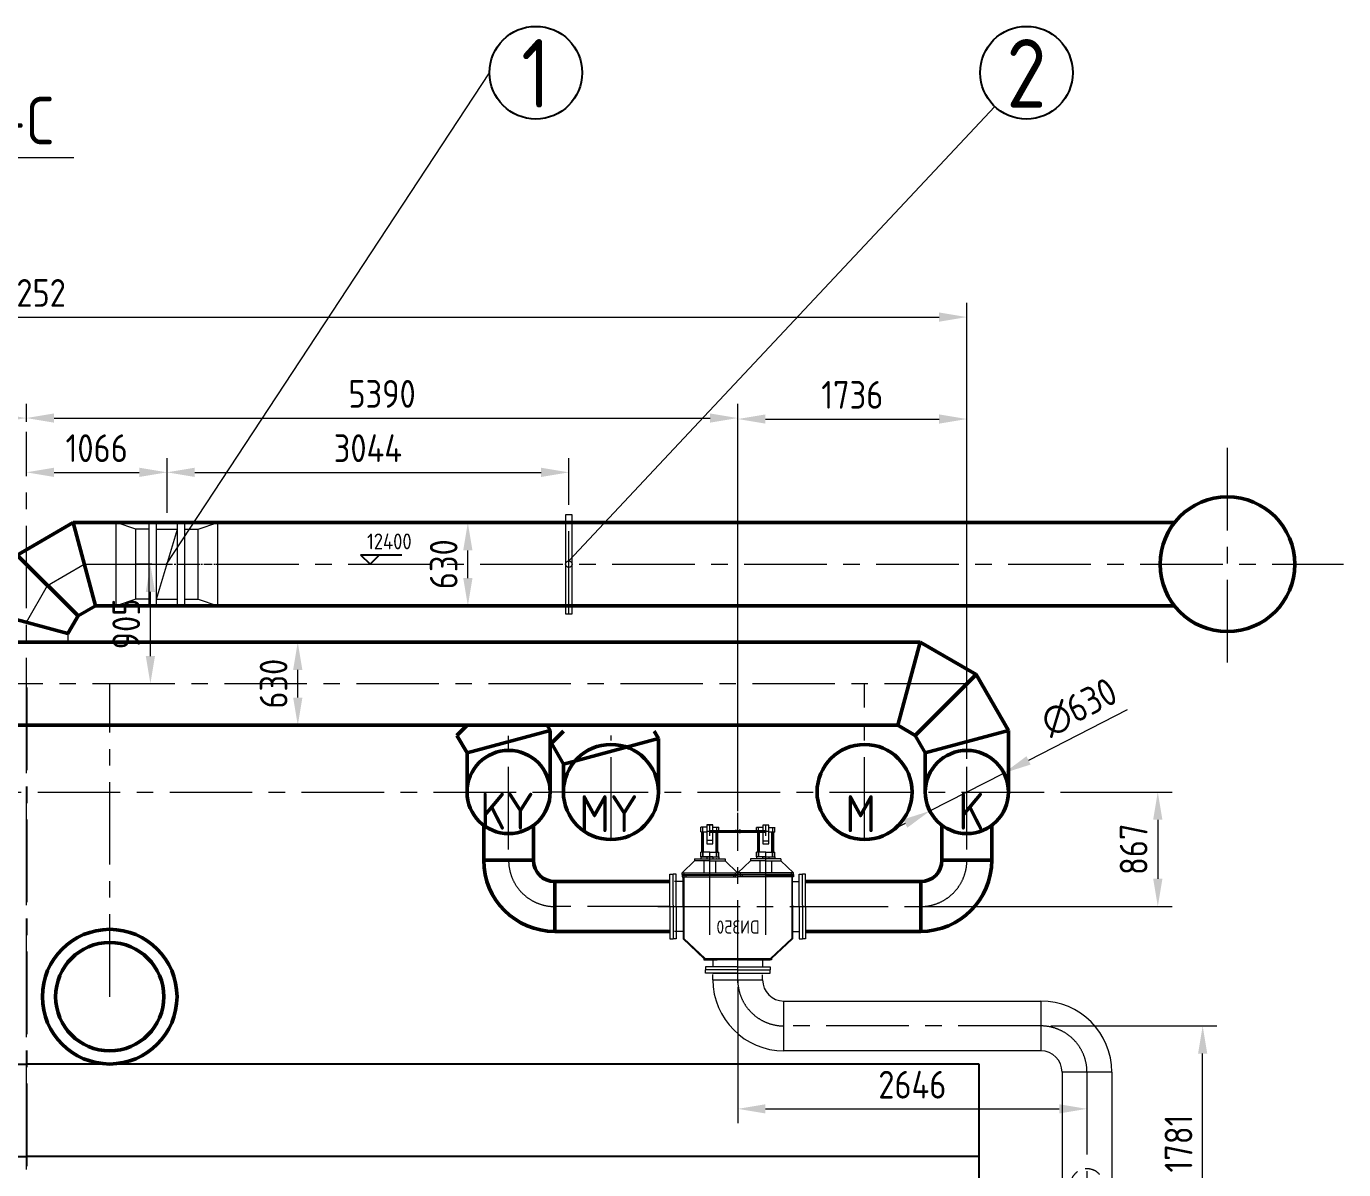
# Model space of a CAD drawing. Header units: millimetres. Extents: x 188205 to 604756, y -401673 to 15123.
# Drawn here: x 358981 to 368962, y -323918 to -315259 of the extents above; entities that cross this region are included whole.
import ezdxf
from ezdxf.enums import TextEntityAlignment as Align

# ---------------------------------------------------------------- set-up
doc = ezdxf.new("R2010")
doc.units = ezdxf.units.MM
doc.header["$LTSCALE"] = 500
for name, pattern in [('CENTER', [2, 1.25, -0.25, 0.25, -0.25]), ('CONTINOUS', [0]), ('DASHED2', [0.375, 0.25, -0.125])]:
    doc.linetypes.add(name, pattern=pattern)
doc.layers.add('air', color=7, linetype='Continuous', lineweight=50, true_color=0x77bec0)
for name, color, linetype, lineweight in [('air-smoke', 5, 'Continuous', 50), ('BIAOZHU', 3, 'Continuous', 25), ('gas', 2, 'Continuous', 50), ('gas-smoke', 6, 'Continuous', 50), ('WEN', 3, 'Continuous', 20), ('XU', 6, 'DASHED2', 20), ('ZHONG', 1, 'CENTER', 20), ('中心线', 1, 'CENTER', 18)]:
    doc.layers.add(name, color=color, linetype=linetype, lineweight=lineweight)
doc.layers.add('CENTR', color=1, linetype='CENTER')
doc.styles.add('GB', font='gbenor.shx', dxfattribs={"bigfont": 'gbcbig.shx'})
doc.dimstyles.new('ISO-60', dxfattribs={"dimscale": 60, "dimtxt": 3.5, "dimasz": 3.5, "dimexe": 1.8, "dimexo": 1.25, "dimgap": 1.3, "dimtad": 1, "dimrnd": 1, "dimdsep": 46, "dimtxsty": 'GB', "dimcen": 0, "dimclrd": 3, "dimclre": 3, "dimclrt": 256, "dimadec": 0, "dimazin": 0, "dimtfac": 1, "dimtix": 1, "dimtmove": 0, "dimatfit": 3, "dimldrblk": 'DOTSMALL', "dimfxl": 0, "dimlwd": 20, "dimlwe": 20, "dimarcsym": 0})

# ---------------------------------------------------------------- blocks, each defined once
blk = doc.blocks.new('蝶阀-DN250')
at = {"linetype": 'CONTINOUS'}
for p, q in [((-187.5, 213), (187.5, 213)), ((-187.5, 213), (-187.5, 165)), ((187.5, 213), (187.5, 165)), ((-187.5, 189), (187.5, 189)), ((-187.5, 165), (187.5, 165)), ((-136.5, 165), (-136.5, 48)), ((136.5, 48), (-136.5, 165)), ((136.5, 165), (136.5, 48)), ((-187.5, 48), (-187.5, 0)), ((-187.5, 48), (187.5, 48)), ((-187.5, 24), (187.5, 24)), ((-187.5, 0), (187.5, 0)), ((187.5, 48), (187.5, 0))]:
    blk.add_line(p, q, dxfattribs=at)
at = {"layer": '中心线', "ltscale": 0.04}
for p, q in [((-167.5, 221.2), (-167.5, 157.3)), ((167.5, 221.2), (167.5, 157.3)), ((-167.5, 56.2), (-167.5, -7.7)), ((167.5, 56.2), (167.5, -7.7))]:
    blk.add_line(p, q, dxfattribs=at)
at = {"layer": '中心线', "ltscale": 0.1}
blk.add_line((0, 239), (0, -27.2), dxfattribs=at)
blk = doc.blocks.new('wf-3tf-dn350-a')
for p, q in [((-234.6, 599), (-284.6, 599)), ((-234.6, 599), (-284.6, 599)), ((-281.1, 564), (-281.1, 599)), ((-266.1, 377), (-266.1, 599)), ((-234.6, 615.5), (-189.6, 615.5)), ((-189.6, 599), (-143.1, 599)), ((-189.6, 599), (-143.1, 599)), ((-158.1, 377), (-158.1, 599)), ((-143.1, 575.5), (-143.1, 599)), ((142.4, 575.5), (142.4, 601)), ((188.9, 601), (142.4, 601)), ((188.9, 601), (142.4, 601)), ((157.4, 377), (157.4, 601)), ((188.9, 615.5), (233.9, 615.5)), ((233.9, 601), (280.4, 601)), ((233.9, 601), (280.4, 601)), ((265.4, 377), (265.4, 601)), ((280.4, 566), (280.4, 601)), ((-281.1, 564), (-234.6, 564)), ((-273.1, 412), (-273.1, 564)), ((-259.1, 412), (-259.1, 564)), ((233.9, 569.5), (-234.6, 569.5)), ((211.4, 575.5), (-212.1, 575.5)), ((211.4, 563.5), (-212.1, 563.5)), ((-165.1, 412), (-165.1, 563.5)), ((-151.1, 412), (-151.1, 563.5)), ((150.4, 412), (150.4, 563.5)), ((164.4, 412), (164.4, 563.5)), ((188.9, 499.1), (233.9, 499.1)), ((280.4, 566), (233.9, 566)), ((258.4, 412), (258.4, 566)), ((272.4, 412), (272.4, 566)), ((-281.1, 377), (-281.1, 412)), ((-212.1, 412), (-281.1, 412)), ((-263.6, 377), (-263.6, 412)), ((-189.6, 497.1), (-234.6, 497.1)), ((-212.1, 412), (-143.1, 412)), ((-160.6, 377), (-160.6, 412)), ((-143.1, 377), (-143.1, 412)), ((142.4, 377), (142.4, 412)), ((211.4, 412), (142.4, 412)), ((159.9, 377), (159.9, 412)), ((211.4, 412), (280.4, 412)), ((262.9, 377), (262.9, 412)), ((280.4, 377), (280.4, 412)), ((-327.1, 345), (-422.8, 254)), ((-327.1, 361), (-327.1, 345)), ((-327.1, 361), (-212.4, 361)), ((-212.4, 345), (-327.1, 345)), ((-212.1, 377), (-281.1, 377)), ((-281.1, 377), (-281.1, 361)), ((-256.4, 345), (-256.4, 254)), ((-235.3, 377), (-243.7, 377)), ((-235.8, 377), (-235.8, 361)), ((-235.8, 377), (-235.8, 361)), ((-189.3, 377), (-235.3, 377)), ((-200, 377), (-225.5, 377)), ((-212.4, 361), (-97.1, 361)), ((-212.4, 345), (-97.1, 345)), ((-212.1, 377), (-143.1, 377)), ((-188.8, 377), (-188.8, 361)), ((-188.8, 377), (-188.8, 361)), ((-168.3, 345), (-168.3, 254)), ((-143.1, 377), (-143.1, 361)), ((-97.1, 361), (-97.1, 345)), ((-97.1, 345), (-1.9, 254)), ((96.4, 346), (1.2, 254)), ((211.7, 361), (96.4, 361)), ((96.4, 361), (96.4, 346)), ((211.7, 346), (96.4, 346)), ((280.4, 377), (142.4, 377)), ((211.4, 377), (142.4, 377)), ((142.4, 377), (142.4, 361)), ((160.6, 361), (163.6, 361)), ((167.6, 346), (167.6, 254)), ((188.7, 377), (180.3, 377)), ((188.1, 377), (234.1, 377)), ((188.2, 377), (188.2, 361)), ((188.2, 377), (188.2, 361)), ((234.7, 377), (188.7, 377)), ((198.5, 377), (224, 377)), ((224, 377), (198.5, 377)), ((211.4, 377), (280.4, 377)), ((326.4, 361), (211.7, 361)), ((211.7, 346), (326.4, 346)), ((234.1, 377), (242.4, 377)), ((235.2, 377), (235.2, 361)), ((235.2, 377), (235.2, 361)), ((255.7, 346), (255.7, 254)), ((263.2, 361), (260.2, 361)), ((280.4, 377), (280.4, 361)), ((326.4, 361), (326.4, 346)), ((326.4, 346), (422.2, 254)), ((-514.3, 0), (-514.3, 245)), ((-514.3, 245), (-490.3, 245)), ((-490.3, 10), (-490.3, 245)), ((-466.3, 245), (-490.3, 245)), ((-490.3, 10), (-490.3, 245)), ((-466.3, 0), (-466.3, 245)), ((-422.8, 254), (-212.4, 254)), ((-422.8, 242), (-422.8, 254)), ((-422.8, 242), (-212.4, 242)), ((-422.8, 242), (-422.8, 225)), ((-212.4, 237), (-422.8, 236.9)), ((-422.8, 237), (-212.4, 237)), ((-422.8, 225), (-212.4, 225)), ((-415.3, 10), (-415.3, 225)), ((-415.3, 10), (-415.3, 225)), ((-409.3, 225), (-409.3, -242.4)), ((-405.3, 249), (-405.3, 225)), ((-390.3, 225), (-390.3, 242)), ((-212.4, 254), (-1.9, 254)), ((-212.4, 242), (-1.9, 242)), ((-212.4, 236.9), (-0.3, 236.9)), ((-212.4, 225), (-0.3, 225)), ((-34.4, 237), (-34.4, 225)), ((-34.3, 236.9), (-34.3, 242)), ((-34.3, 237), (-34.3, 225)), ((-19.4, 249), (-19.4, 225)), ((-19.4, 249), (-19.4, 225)), ((-19.3, 249), (-19.3, 225)), ((-0.3, 225), (-3.3, 225)), ((-0.3, 225), (-3.3, 225)), ((-1.9, 254), (-1.9, 236.9)), ((211.7, 237), (-0.4, 236.9)), ((-0.4, 225), (2.6, 225)), ((211.7, 225), (-0.3, 225)), ((-0.3, 225), (2.7, 225)), ((1.2, 254), (1.2, 236.9)), ((211.7, 254), (1.2, 254)), ((211.7, 242), (1.2, 242)), ((18.7, 249), (18.7, 225)), ((31.2, 236.9), (31.2, 242)), ((31.2, 237), (31.2, 225)), ((422.2, 254), (211.7, 254)), ((422.2, 242), (211.7, 242)), ((422.2, 237), (211.7, 237)), ((422.2, 225), (211.7, 225)), ((392.2, 237), (392.2, 242)), ((392.2, 237), (392.2, 225)), ((407.2, 254), (407.2, 225)), ((408.7, 225), (408.7, -242.4)), ((414.7, 0), (414.7, 225)), ((422.2, 242), (422.2, 254)), ((422.2, 242), (422.2, 237)), ((422.2, 237), (422.2, 225)), ((465.7, 0), (465.7, 245)), ((465.7, 245), (489.7, 245)), ((489.7, 10), (489.7, 245)), ((489.7, 10), (489.7, 245)), ((513.7, 245), (489.7, 245)), ((513.7, 0), (513.7, 245)), ((-415.3, 188.5), (-466.3, 188.5)), ((414.7, 188.5), (479.7, 188.5)), ((-514.3, 0), (-514.3, -245)), ((-490.3, 10), (-490.3, -245)), ((-490.3, 10), (-490.3, -245)), ((-466.3, 0), (-466.3, -245)), ((-415.3, 10), (-415.3, -245)), ((414.7, 0), (414.7, -245)), ((465.7, 0), (465.7, -245)), ((489.7, 10), (489.7, -245)), ((489.7, 10), (489.7, -245)), ((513.7, 0), (513.7, -245)), ((-415.3, -188.5), (-466.3, -188.5)), ((414.7, -188.5), (479.7, -188.5)), ((-514.3, -245), (-490.3, -245)), ((-466.3, -245), (-490.3, -245)), ((-415.3, -245), (-256.7, -395)), ((-409.3, -242.4), (-415.2, -245)), ((-409.3, -242.4), (-248, -395)), ((408.7, -242.4), (247.3, -395)), ((414.7, -245), (256, -395)), ((414.5, -245), (408.7, -242.4)), ((465.7, -245), (489.7, -245)), ((513.7, -245), (489.7, -245)), ((256, -395), (-256.7, -395)), ((-256.7, -395), (-256.7, -405)), ((256, -395), (256, -405)), ((-256.7, -405), (-246.1, -405)), ((-155.3, -405), (-246.1, -405)), ((0, -456.1), (-245, -456.1)), ((-245, -456.1), (-245, -480.1)), ((0, -480.1), (-245, -480.1)), ((0, -480.1), (-245, -480.1)), ((-245, -504.1), (-245, -480.1)), ((0, -405.1), (-188.5, -405.1)), ((-188.5, -405.1), (-188.5, -456.1)), ((0, -405.1), (188.5, -405.1)), ((0, -456.1), (245, -456.1)), ((0, -480.1), (245, -480.1)), ((0, -480.1), (245, -480.1)), ((245.4, -405), (154.7, -405)), ((188.5, -405.1), (188.5, -456.1)), ((245, -456.1), (245, -480.1)), ((245, -504.1), (245, -480.1)), ((256, -405), (245.4, -405)), ((0, -504.1), (-245, -504.1)), ((0, -504.1), (245, -504.1))]:
    blk.add_line(p, q)
for points in [[(-189.6, 563.5), (-189.6, 473.5), (-234.6, 473.5), (-234.6, 615.5), (-189.6, 615.5), (-189.6, 575.5)], [(188.9, 575.5), (188.9, 617.5), (233.9, 617.5), (233.9, 475.5), (188.9, 475.5), (188.9, 563.5)]]:
    blk.add_lwpolyline(points)
for points in [[(-20.5, 577.7), (-9.8, 577.7), (-9.8, 561.2), (-20.5, 561.2)], [(19.8, 577.7), (9.1, 577.7), (9.1, 561.2), (19.8, 561.2)]]:
    blk.add_lwpolyline(points, close=True)
for centre in [(-212.1, 569.5), (-0.4, 569.5), (211.4, 569.5)]:
    blk.add_circle(centre, 6)
at = {"layer": 'ZHONG'}
for p, q in [((0, -578), (0, 710.5)), ((-212.4, -215), (-212.4, 615.5)), ((211.7, -215), (211.7, 615.5)), ((606, 0), (-608, 0))]:
    blk.add_line(p, q, dxfattribs=at)
at = {"insert": (161.3, -105.8), "char_height": 100, "attachment_point": 3, "style": 'GB'}
blk.add_mtext_dynamic_manual_height_columns('DN350', width=455.081, gutter_width=12.5, heights=[0], dxfattribs=at)
blk = doc.blocks.new('波纹管-DN250')
at = {"ltscale": 0.5}
for p, q in [((-139.5, 171.5), (0, 171.5)), ((-139.5, 141.1), (0, 141.1)), ((-139.5, 110.8), (0, 110.8)), ((139.5, 171.5), (0, 171.5)), ((139.5, 141.1), (0, 141.1)), ((139.5, 110.8), (0, 110.8)), ((-139.5, 80.4), (0, 80.4)), ((-139.5, 50.1), (0, 50.1)), ((-139.5, 19.7), (0, 19.7)), ((139.5, 80.4), (0, 80.4)), ((139.5, 50.1), (0, 50.1)), ((139.5, 19.7), (0, 19.7))]:
    blk.add_line(p, q, dxfattribs=at)
at = {"linetype": 'CONTINOUS'}
for p, q in [((136.5, 191.2), (-136.5, 191.2)), ((-136.5, 191.2), (-136.5, 171.5)), ((136.5, 191.2), (136.5, 171.5)), ((-136.5, 19.7), (-136.5, 0)), ((136.5, 0), (-136.5, 0)), ((136.5, 19.7), (136.5, 0))]:
    blk.add_line(p, q, dxfattribs=at)
at = {"ltscale": 0.5}
for centre, major_axis, start_param, end_param in [((-139.5, 156.3), (-0.4, 15.2), -0.023739, 3.117854), ((-139.5, 95.6), (-0.4, 15.2), -0.023739, 3.117854), ((-139.5, 125.9), (-0.2, 15.2), 3.129948, 6.271541), ((139.5, 125.9), (-0.4, 15.2), -0.023739, 3.117854), ((139.5, 156.3), (-0.2, 15.2), 3.129948, 6.271541), ((139.5, 95.6), (-0.2, 15.2), 3.129948, 6.271541), ((-139.5, 34.9), (-0.4, 15.2), -0.023739, 3.117854), ((-139.5, 65.2), (0.4, 15.2), 3.166909, 6.308502), ((139.5, 65.2), (0.5, 15.2), 0.034016, 3.175609), ((139.5, 34.9), (-0.2, 15.2), 3.129948, 6.271541)]:
    blk.add_ellipse(centre, major_axis=major_axis, ratio=1, start_param=start_param, end_param=end_param, dxfattribs=at)
at = {"layer": 'ZHONG', "linetype": 'CONTINOUS'}
blk.add_line((0, -25.8), (0, 220.3), dxfattribs=at)
blk = doc.blocks.new('air-b1')
for p, q in [((-798.5, 400), (-421.5, 400)), ((-798.5, 350), (-421.5, 350)), ((-260, -188.5), (-260, 188.5)), ((-260, 188.5), (1686, 188.5)), ((1686, 188.5), (1686, -188.5)), ((1686, -188.5), (-260, -188.5)), ((2224.5, -350), (1847.5, -350)), ((1847.5, -350), (1847.5, -1411.1)), ((2224.5, -350), (2224.5, -1411.1)), ((1847.5, -1411.1), (2224.5, -1411.1)), ((1899.5, -1561.1), (1847.5, -1411.1)), ((2172.5, -1561.1), (2224.5, -1411.1)), ((1899.5, -1561.1), (1899.5, -3522.2)), ((1899.5, -1561.1), (2172.5, -1561.1)), ((2172.5, -1561.1), (2172.5, -3522.2))]:
    blk.add_line(p, q)
for centre, radius, start, end in [((-260, 350), 538.5, 180, 270), ((-260, 350), 161.5, 180, 270), ((1686, -350), 538.5, 0, 90), ((1686, -350), 161.5, 0, 90)]:
    blk.add_arc(centre, radius, start, end)
at = {"layer": 'WEN'}
for p, q in [((-610, 350), (-610, 400)), ((-798.5, 350), (-798.5, 388.8)), ((-421.5, 350), (-421.5, 387.5))]:
    blk.add_line(p, q, dxfattribs=at)
at = {"layer": 'XU'}
for p, q in [((1913.5, -1202.4), (1913.5, -1674.9)), ((2158.5, -1202.4), (2158.5, -1674.9))]:
    blk.add_line(p, q, dxfattribs=at)
blk.add_circle((2036, -1202.4), 122.5, dxfattribs=at)
at = {"layer": 'ZHONG', "linetype": 'CENTER'}
blk.add_line((1686, 0), (-260, 0), dxfattribs=at)
at = {"layer": 'ZHONG'}
blk.add_line((2036, -350), (2036, -3827.2), dxfattribs=at)
at = {"layer": 'ZHONG', "linetype": 'CENTER'}
for centre, start, end in [((-260, 350), 180, 270), ((1686, -350), 0, 90)]:
    blk.add_arc(centre, 350, start, end, dxfattribs=at)
at = {"xscale": -1}
for name, p in [('wf-3tf-dn350-a', (-610, 904.5)), ('蝶阀-DN250', (2036, -1887.9))]:
    blk.add_blockref(name, p, dxfattribs=at)
blk.add_blockref('波纹管-DN250', (2036, -3713.4))
blk = doc.blocks.new('正标高')
at = {"layer": 'BIAOZHU'}
for p, q in [((-2.4, 2.4), (8, 2.4)), ((-2.4, 2.4), (0, 0)), ((2.4, 2.4), (0, 0))]:
    blk.add_line(p, q, dxfattribs=at)
at = {"layer": 'BIAOZHU', "style": 'GB'}
blk.add_attdef('1000', (-0.7624, 3.76), '', height=4, dxfattribs=at)
at = {"layer": 'BIAOZHU', "style": 'GB', "flags": 10}
blk.add_attdef('+', (-3.12, 3.76), '', height=4, dxfattribs=at)
blk = doc.blocks.new('*D151')
at = {"layer": 'Defpoints', "color": 0}
for p in [(362273.2, -319017.6), (362326.5, -319017.6), (362273.2, -319647.6)]:
    blk.add_point(p, dxfattribs=at)
at = {"layer": 'WEN', "color": 3, "lineweight": 20}
for p, q in [((362348.2, -319017.6), (362434.5, -319017.6)), ((362326.5, -319437.6), (362326.5, -319227.6)), ((362348.2, -319647.6), (362434.5, -319647.6))]:
    blk.add_line(p, q, dxfattribs=at)
at = {"layer": 'WEN', "color": 3}
for points in [[(362291.5, -319227.6), (362361.5, -319227.6), (362326.5, -319017.6)], [(362291.5, -319437.6), (362361.5, -319437.6), (362326.5, -319647.6)]]:
    blk.add_solid(points, dxfattribs=at)
at = {"layer": 'WEN', "insert": (362143.5, -319332.6), "char_height": 210, "attachment_point": 5, "rotation": 90, "style": 'GB'}
blk.add_mtext('630', dxfattribs=at)
blk = doc.blocks.new('_DotSmall')
at = {"color": 0, "linetype": 'ByBlock', "const_width": 0.5}
blk.add_lwpolyline([(-0.0625, 0, 1), (0.0625, 0, 1)], format="xyb", close=True, dxfattribs=at)
blk = doc.blocks.new('*D152')
at = {"layer": 'Defpoints', "color": 0}
for p in [(361037.8, -319922.6), (361042.4, -319922.6), (361042.4, -320552.6)]:
    blk.add_point(p, dxfattribs=at)
at = {"layer": 'WEN', "color": 3, "lineweight": 20}
for p, q in [((360967.4, -319922.6), (360929.8, -319922.6)), ((361037.8, -320342.6), (361037.8, -320132.6)), ((360967.4, -320552.6), (360929.8, -320552.6))]:
    blk.add_line(p, q, dxfattribs=at)
at = {"layer": 'WEN', "color": 3}
for points in [[(361002.8, -320132.6), (361072.8, -320132.6), (361037.8, -319922.6)], [(361002.8, -320342.6), (361072.8, -320342.6), (361037.8, -320552.6)]]:
    blk.add_solid(points, dxfattribs=at)
at = {"layer": 'WEN', "insert": (360854.8, -320237.6), "char_height": 210, "attachment_point": 5, "rotation": 90, "style": 'GB'}
blk.add_mtext('630', dxfattribs=at)
blk = doc.blocks.new('*D196')
at = {"layer": 'Defpoints', "color": 0}
for p in [(358981.4, -318225.5), (358981.4, -318328.9), (353591.4, -321414.8)]:
    blk.add_point(p, dxfattribs=at)
at = {"layer": 'WEN', "color": 3, "lineweight": 20}
for p, q in [((353591.4, -321339.8), (353591.4, -318117.5)), ((358981.4, -318253.9), (358981.4, -318117.5)), ((353801.4, -318225.5), (358771.4, -318225.5))]:
    blk.add_line(p, q, dxfattribs=at)
at = {"layer": 'WEN', "color": 3}
for points in [[(353801.4, -318190.5), (353801.4, -318260.5), (353591.4, -318225.5)], [(358771.4, -318190.5), (358771.4, -318260.5), (358981.4, -318225.5)]]:
    blk.add_solid(points, dxfattribs=at)
at = {"layer": 'WEN', "insert": (356286.4, -318042.5), "char_height": 210, "attachment_point": 5, "style": 'GB'}
blk.add_mtext('5390', dxfattribs=at)
blk = doc.blocks.new('*D197')
at = {"layer": 'Defpoints', "color": 0}
for p in [(364371.4, -318225.5), (358981.4, -318328.9), (364371.4, -321276.6)]:
    blk.add_point(p, dxfattribs=at)
at = {"layer": 'WEN', "color": 3, "lineweight": 20}
for p, q in [((358981.4, -318253.9), (358981.4, -318117.5)), ((364371.4, -321201.6), (364371.4, -318117.5)), ((359191.4, -318225.5), (364161.4, -318225.5))]:
    blk.add_line(p, q, dxfattribs=at)
at = {"layer": 'WEN', "color": 3}
for points in [[(359191.4, -318190.5), (359191.4, -318260.5), (358981.4, -318225.5)], [(364161.4, -318190.5), (364161.4, -318260.5), (364371.4, -318225.5)]]:
    blk.add_solid(points, dxfattribs=at)
at = {"layer": 'WEN', "insert": (361676.4, -318042.5), "char_height": 210, "attachment_point": 5, "style": 'GB'}
blk.add_mtext('5390', dxfattribs=at)
blk = doc.blocks.new('*D198')
at = {"layer": 'Defpoints', "color": 0}
for p in [(366107.4, -318232.9), (366107.4, -320880.7), (364371.4, -321276.6)]:
    blk.add_point(p, dxfattribs=at)
at = {"layer": 'WEN', "color": 3, "lineweight": 20}
for p, q in [((364371.4, -321201.6), (364371.4, -318124.9)), ((366107.4, -320805.7), (366107.4, -318124.9)), ((364581.4, -318232.9), (365897.4, -318232.9))]:
    blk.add_line(p, q, dxfattribs=at)
at = {"layer": 'WEN', "color": 3}
for points in [[(364581.4, -318197.9), (364581.4, -318267.9), (364371.4, -318232.9)], [(365897.4, -318197.9), (365897.4, -318267.9), (366107.4, -318232.9)]]:
    blk.add_solid(points, dxfattribs=at)
at = {"layer": 'WEN', "insert": (365239.4, -318049.9), "char_height": 210, "attachment_point": 5, "style": 'GB'}
blk.add_mtext('1736', dxfattribs=at)
blk = doc.blocks.new('*D199')
at = {"layer": 'Defpoints', "color": 0}
for p in [(366107.4, -317460.7), (351855.4, -318845.6), (366107.4, -318845.6)]:
    blk.add_point(p, dxfattribs=at)
at = {"layer": 'WEN', "color": 3, "lineweight": 20}
for p, q in [((351855.4, -318770.6), (351855.4, -317352.7)), ((366107.4, -318770.6), (366107.4, -317352.7)), ((352065.4, -317460.7), (365897.4, -317460.7))]:
    blk.add_line(p, q, dxfattribs=at)
at = {"layer": 'WEN', "color": 3}
for points in [[(352065.4, -317425.7), (352065.4, -317495.7), (351855.4, -317460.7)], [(365897.4, -317425.7), (365897.4, -317495.7), (366107.4, -317460.7)]]:
    blk.add_solid(points, dxfattribs=at)
at = {"layer": 'WEN', "insert": (358981.4, -317277.7), "char_height": 210, "attachment_point": 5, "style": 'GB'}
blk.add_mtext('14252', dxfattribs=at)
blk = doc.blocks.new('*D200')
at = {"layer": 'Defpoints', "color": 0}
for p in [(359921.3, -319332.6), (360007.6, -319332.6), (360007.6, -320237.6)]:
    blk.add_point(p, dxfattribs=at)
at = {"layer": 'WEN', "color": 3, "lineweight": 20}
for p, q in [((359932.6, -319332.6), (359813.3, -319332.6)), ((359921.3, -320027.6), (359921.3, -319542.6)), ((359932.6, -320237.6), (359813.3, -320237.6))]:
    blk.add_line(p, q, dxfattribs=at)
at = {"layer": 'WEN', "color": 3}
for points in [[(359886.3, -319542.6), (359956.3, -319542.6), (359921.3, -319332.6)], [(359886.3, -320027.6), (359956.3, -320027.6), (359921.3, -320237.6)]]:
    blk.add_solid(points, dxfattribs=at)
at = {"layer": 'WEN', "insert": (359738.3, -319785.1), "char_height": 210, "attachment_point": 5, "rotation": 90, "style": 'GB'}
blk.add_mtext('905', dxfattribs=at)
blk = doc.blocks.new('jt-dn500-a')
at = {"linetype": 'CONTINOUS'}
for p, q in [((-386, -315), (-386, 315)), ((-136, -320.5), (-136, 320.5)), ((-80, -320.5), (-80, 320.5)), ((80, -320.5), (80, 320.5)), ((136, -320.5), (136, 320.5)), ((386, -315), (386, 315)), ((-136, 264.5), (-236, 264.5)), ((-236, -264.5), (-236, 264.5)), ((136, 264.5), (236, 264.5)), ((236, -264.5), (236, 264.5)), ((-136, -264.5), (-236, -264.5)), ((136, -264.5), (236, -264.5))]:
    blk.add_line(p, q, dxfattribs=at)
for p, q in [((-236, 264.5), (-386, 315)), ((-136, 320.5), (-80, 320.5)), ((80, 320.5), (136, 320.5)), ((236, 264.5), (386, 315)), ((-80, 264.5), (80, 264.5)), ((-80, -264.5), (80, 264.5)), ((-236, -264.5), (-386, -315)), ((-80, -264.5), (80, -264.5)), ((236, -264.5), (386, -315)), ((-136, -320.5), (-80, -320.5)), ((80, -320.5), (136, -320.5))]:
    blk.add_line(p, q)
at = {"layer": '中心线', "ltscale": 0.1}
blk.add_line((-420.1, 0), (412, 0), dxfattribs=at)
blk = doc.blocks.new('流量孔板')
at = {"layer": 'WEN'}
blk.add_lwpolyline([(-375, -25), (375, -25), (375, 25), (-375, 25)], close=True, dxfattribs=at)
blk.add_circle((0, 0), 25, dxfattribs=at)
at = {"layer": 'ZHONG'}
blk.add_line((-375, 0), (375, 0), dxfattribs=at)
blk = doc.blocks.new('*D211')
at = {"layer": 'Defpoints', "color": 0}
for p in [(360047.4, -318636.7), (358981.4, -318718.6), (360047.4, -319017.6)]:
    blk.add_point(p, dxfattribs=at)
at = {"layer": 'WEN', "color": 3, "lineweight": 20}
for p, q in [((358981.4, -318643.6), (358981.4, -318528.7)), ((360047.4, -318942.6), (360047.4, -318528.7)), ((359191.4, -318636.7), (359837.4, -318636.7))]:
    blk.add_line(p, q, dxfattribs=at)
at = {"layer": 'WEN', "color": 3}
for points in [[(359191.4, -318601.7), (359191.4, -318671.7), (358981.4, -318636.7)], [(359837.4, -318601.7), (359837.4, -318671.7), (360047.4, -318636.7)]]:
    blk.add_solid(points, dxfattribs=at)
at = {"layer": 'WEN', "insert": (359514.4, -318453.7), "char_height": 210, "attachment_point": 5, "style": 'GB'}
blk.add_mtext('1066', dxfattribs=at)
blk = doc.blocks.new('*D212')
at = {"layer": 'Defpoints', "color": 0}
for p in [(363091.4, -318636.7), (363091.4, -318957.6), (360047.4, -319017.6)]:
    blk.add_point(p, dxfattribs=at)
at = {"layer": 'WEN', "color": 3, "lineweight": 20}
for p, q in [((360047.4, -318942.6), (360047.4, -318528.7)), ((363091.4, -318882.6), (363091.4, -318528.7)), ((360257.4, -318636.7), (362881.4, -318636.7))]:
    blk.add_line(p, q, dxfattribs=at)
at = {"layer": 'WEN', "color": 3}
for points in [[(360257.4, -318601.7), (360257.4, -318671.7), (360047.4, -318636.7)], [(362881.4, -318601.7), (362881.4, -318671.7), (363091.4, -318636.7)]]:
    blk.add_solid(points, dxfattribs=at)
at = {"layer": 'WEN', "insert": (361569.4, -318453.7), "char_height": 210, "attachment_point": 5, "style": 'GB'}
blk.add_mtext('3044', dxfattribs=at)
blk = doc.blocks.new('序号')
at = {"layer": 'BIAOZHU'}
blk.add_circle((0, -5.4), 5.4, dxfattribs=at)
at = {"layer": 'BIAOZHU', "style": 'GB', "flags": 8}
blk.add_attdef('序号', text='', height=8, dxfattribs=at).set_placement((0, -5.48), align=Align.MIDDLE)
blk = doc.blocks.new('*D427')
at = {"layer": 'Defpoints', "color": 0}
for p in [(366387.8, -320914.1), (365827, -321201.2)]:
    blk.add_point(p, dxfattribs=at)
at = {"layer": 'WEN', "color": 3, "lineweight": 20}
for p, q in [((367321.1, -320436.1), (366574.7, -320818.3)), ((365827, -321201.2), (366387.8, -320914.1)), ((365640.1, -321296.9), (365453.2, -321392.7))]:
    blk.add_line(p, q, dxfattribs=at)
at = {"layer": 'WEN', "color": 3}
for points in [[(366558.7, -320787.2), (366590.7, -320849.5), (366387.8, -320914.1)], [(365624.2, -321265.8), (365656.1, -321328.1), (365827, -321201.2)]]:
    blk.add_solid(points, dxfattribs=at)
at = {"layer": 'WEN', "insert": (366958, -320416.5), "char_height": 210, "attachment_point": 5, "rotation": 27.11764, "style": 'GB'}
blk.add_mtext('∅630', dxfattribs=at)
blk = doc.blocks.new('*D428')
at = {"layer": 'Defpoints', "color": 0}
for p in [(366852.2, -321057.6), (365616, -321925), (367554, -321925)]:
    blk.add_point(p, dxfattribs=at)
at = {"layer": 'WEN', "color": 3, "lineweight": 20}
for p, q in [((366927.2, -321057.6), (367662, -321057.6)), ((367554, -321267.6), (367554, -321715)), ((365691, -321925), (367662, -321925))]:
    blk.add_line(p, q, dxfattribs=at)
at = {"layer": 'WEN', "color": 3}
for points in [[(367519, -321267.6), (367589, -321267.6), (367554, -321057.6)], [(367519, -321715), (367589, -321715), (367554, -321925)]]:
    blk.add_solid(points, dxfattribs=at)
at = {"layer": 'WEN', "insert": (367371, -321491.3), "char_height": 210, "attachment_point": 5, "rotation": 90, "style": 'GB'}
blk.add_mtext('867', dxfattribs=at)
blk = doc.blocks.new('*D432')
at = {"layer": 'Defpoints', "color": 0}
for p in [(366667.4, -322829.2), (367893.9, -322829.2), (367017.4, -324610.6)]:
    blk.add_point(p, dxfattribs=at)
at = {"layer": 'WEN', "color": 3, "lineweight": 20}
for p, q in [((366742.4, -322829.2), (368001.9, -322829.2)), ((367893.9, -324400.6), (367893.9, -323039.2)), ((367092.4, -324610.6), (368001.9, -324610.6))]:
    blk.add_line(p, q, dxfattribs=at)
at = {"layer": 'WEN', "color": 3}
for points in [[(367858.9, -323039.2), (367928.9, -323039.2), (367893.9, -322829.2)], [(367858.9, -324400.6), (367928.9, -324400.6), (367893.9, -324610.6)]]:
    blk.add_solid(points, dxfattribs=at)
at = {"layer": 'WEN', "insert": (367710.9, -323719.9), "char_height": 210, "attachment_point": 5, "rotation": 90, "style": 'GB'}
blk.add_mtext('1781', dxfattribs=at)
blk = doc.blocks.new('*D433')
at = {"layer": 'Defpoints', "color": 0}
for p in [(364371.4, -322460), (367017.4, -323368.5), (367017.4, -323457.3)]:
    blk.add_point(p, dxfattribs=at)
at = {"layer": 'WEN', "color": 3, "lineweight": 20}
for p, q in [((364371.4, -322535), (364371.4, -323565.3)), ((364581.4, -323457.3), (366807.4, -323457.3)), ((367017.4, -323443.5), (367017.4, -323565.3))]:
    blk.add_line(p, q, dxfattribs=at)
at = {"layer": 'WEN', "color": 3}
for points in [[(364581.4, -323422.3), (364581.4, -323492.3), (364371.4, -323457.3)], [(366807.4, -323422.3), (366807.4, -323492.3), (367017.4, -323457.3)]]:
    blk.add_solid(points, dxfattribs=at)
at = {"layer": 'WEN', "insert": (365694.4, -323274.3), "char_height": 210, "attachment_point": 5, "style": 'GB'}
blk.add_mtext('2646', dxfattribs=at)

msp = doc.modelspace()

# ---------------------------------------------------------------- linework, layer by layer
for p, q in [((351761.437, -323117.637), (358981.437, -323117.637)), ((366201.437, -323117.637), (358981.437, -323117.637)), ((366201.437, -324017.637), (366201.437, -323117.637)), ((351761.437, -323817.637), (358981.437, -323817.637)), ((366201.437, -323817.637), (358981.437, -323817.637))]:
    msp.add_line(p, q)
at = {"layer": 'air'}
for p, q in [((358911.61, -319262.811), (359336.263, -319017.637)), ((359336.263, -319017.637), (367680.344, -319017.637)), ((359505.071, -319647.637), (359336.263, -319017.637)), ((359372.802, -319724.003), (358911.61, -319262.811)), ((359372.802, -319724.003), (359505.071, -319647.637)), ((359505.071, -319647.637), (367680.344, -319647.637)), ((358666.437, -319687.464), (359296.437, -319856.272)), ((359296.437, -319856.272), (359372.802, -319724.003)), ((352210.289, -319922.637), (358981.437, -319922.637)), ((365752.584, -319922.637), (358981.437, -319922.637)), ((365752.584, -319922.637), (365583.776, -320552.637)), ((365752.584, -319922.637), (366177.237, -320167.811)), ((365716.045, -320629.003), (366177.237, -320167.811)), ((366177.237, -320167.811), (366422.411, -320592.464)), ((352379.097, -320552.637), (358981.437, -320552.637)), ((365583.776, -320552.637), (358981.437, -320552.637)), ((365583.776, -320552.637), (365716.045, -320629.003)), ((365716.045, -320629.003), (365792.411, -320761.272)), ((365792.411, -320761.272), (366422.411, -320592.464)), ((366422.411, -320592.464), (366422.411, -321057.63)), ((365792.411, -320761.272), (365792.411, -321057.646)), ((365918.911, -321575.012), (365918.911, -321309.986)), ((366295.911, -321575.012), (366295.911, -321309.986)), ((366295.911, -321575.012), (365918.911, -321575.012)), ((365757.411, -321736.512), (364885.785, -321736.512)), ((365757.411, -322113.512), (365757.411, -321736.512)), ((365757.411, -322113.512), (364885.785, -322113.512))]:
    msp.add_line(p, q, dxfattribs=at)
for centre, radius in [((368081.437, -319332.637), 510), ((366107.411, -321057.637), 315)]:
    msp.add_circle(centre, radius, dxfattribs=at)
for radius in [161.5, 538.5]:
    msp.add_arc((365757.411, -321575.012), radius, 270, 0, dxfattribs=at)
at = {"layer": 'air-smoke'}
for p, q in [((362244.097, -320629.003), (362320.463, -320552.637)), ((362927.469, -320552.637), (362950.463, -320592.464)), ((362244.097, -320629.003), (362320.463, -320761.272)), ((362320.463, -320761.272), (362950.463, -320592.464)), ((362950.463, -320592.464), (362950.463, -321057.63)), ((362320.463, -320761.272), (362320.463, -321057.646)), ((362446.963, -321575.012), (362446.963, -321309.986)), ((362823.963, -321575.012), (362823.963, -321309.986)), ((362446.963, -321575.012), (362823.963, -321575.012)), ((362985.463, -322113.512), (362985.463, -321736.512)), ((362985.463, -321736.512), (363857.777, -321736.512)), ((362985.463, -322113.512), (363857.777, -322113.512))]:
    msp.add_line(p, q, dxfattribs=at)
for centre, radius in [((362635.463, -321057.637), 315), ((359612.888, -322607.637), 510), ((359612.888, -322607.637), 410)]:
    msp.add_circle(centre, radius, dxfattribs=at)
for radius in [538.5, 161.5]:
    msp.add_arc((362985.463, -321575.012), radius, 180, 270, dxfattribs=at)
at = {"layer": 'CENTR'}
msp.add_line((358981.437, -320266.052), (358981.437, -330665.531), dxfattribs=at)
at = {"layer": 'gas'}
msp.add_circle((365332.411, -321057.637), 360, dxfattribs=at)
at = {"layer": 'gas-smoke'}
for p, q in [((362959.311, -320688.74), (363050.414, -320597.637)), ((363770.414, -320653.611), (363050.414, -320846.534)), ((363770.414, -320653.611), (363738.097, -320597.637)), ((363770.414, -320653.611), (363770.352, -321057.63)), ((363050.414, -320846.534), (362959.311, -320688.74)), ((363050.414, -320846.534), (363050.414, -321057.63))]:
    msp.add_line(p, q, dxfattribs=at)
msp.add_circle((363410.463, -321057.637), 360, dxfattribs=at)
at = {"layer": 'WEN'}
for p, q in [((360043.4, -319332.637), (362491.27, -315609.795)), ((363091.437, -319307.637), (366318.719, -315865.684)), ((358454.937, -316253.436), (359342.442, -316253.436)), ((359296.437, -319856.272), (359296.437, -319922.637)), ((363050.463, -321057.612), (362950.463, -321057.612))]:
    msp.add_line(p, q, dxfattribs=at)
at = {"layer": 'ZHONG'}
for p, q in [((358981.437, -330665.531), (358981.437, -318328.923)), ((368081.437, -320076.515), (368081.437, -318415.493)), ((359142.206, -319493.407), (359420.667, -319332.637)), ((359420.667, -319332.637), (368962.198, -319332.637)), ((358981.437, -319771.868), (359142.206, -319493.407)), ((366107.411, -320237.637), (352631.446, -320237.637)), ((359612.888, -322607.637), (359612.888, -320237.637)), ((365331.427, -321417.637), (365331.427, -320237.637)), ((362635.437, -321492.275), (362635.437, -320633.25)), ((363411.437, -321417.637), (363411.437, -320628.872)), ((366107.423, -321492.285), (366107.428, -320633.26)), ((351067.325, -321057.637), (367090.923, -321057.637))]:
    msp.add_line(p, q, dxfattribs=at)
at = {"layer": 'ZHONG', "linetype": 'CENTER'}
for p, q in [((363857.777, -321925.012), (362985.463, -321925.012)), ((364885.096, -321925.012), (365757.411, -321925.012))]:
    msp.add_line(p, q, dxfattribs=at)
for centre, start, end in [((362985.463, -321575.012), 180, 270), ((365757.411, -321575.012), 270, 0)]:
    msp.add_arc(centre, 350, start, end, dxfattribs=at)

# ---------------------------------------------------------------- block references
ref = msp.add_blockref('正标高', (361585.695, -319332.637), dxfattribs=dict(xscale=30, yscale=30, zscale=30))
ref.add_attrib('1000', '12400', (361562.823, -319219.837), dxfattribs={"layer": 'BIAOZHU', "height": 120, "style": 'GB'})
at = {"layer": 'WEN', "xscale": 65, "yscale": 65, "zscale": 65}
for p, values in [((362842.049, -315259.016), {'序号': '1'}), ((366558.649, -315259.016), {'序号': '2'})]:
    msp.add_blockref('序号', p, dxfattribs=at).add_auto_attribs(values)
at = {"layer": 'WEN', "rotation": 90}
msp.add_blockref('流量孔板', (363091.437, -319332.637), dxfattribs=at)
at = {"layer": 'WEN'}
for name, p in [('jt-dn500-a', (360047.437, -319332.637)), ('air-b1', (364981.437, -322829.167))]:
    msp.add_blockref(name, p, dxfattribs=at)

# ---------------------------------------------------------------- texts
at = {"layer": 'WEN', "style": 'GB'}
for s, height, p in [('C-C', 360, (358546.123, -316152.735)), ('KY', 280, (362419.95, -321342.957)), ('K', 280, (366042.681, -321342.957)), ('MY', 280, (363170.377, -321361.321)), ('M', 280, (365186.772, -321361.321))]:
    msp.add_text(s, height=height, dxfattribs=at).set_placement(p)

# ---------------------------------------------------------------- dimensions: what is measured, and where the dimension line sits
at = {"layer": 'WEN'}
for base, p1, p2, picture, middle in [((366107.427, -317460.722), (351855.447, -318845.602), (366107.427, -318845.602), '*D199', (358981.437, -317277.722)), ((360047.437, -318636.724), (358981.437, -318718.598), (360047.437, -319017.637), '*D211', (359514.437, -318453.724)), ((367017.437, -323457.324), (364371.437, -322459.996), (367017.437, -323368.473), '*D433', (365694.437, -323274.324))]:
    dim = msp.add_linear_dim(base=base, p1=p1, p2=p2, dimstyle='ISO-60', dxfattribs=at)
    dim.commit()
    dim.dimension.update_dxf_attribs({"geometry": picture, "text_midpoint": middle})
for base, p1, p2, picture, middle in [((358981.43668, -318225.47267), (353591.44169, -321414.77375), (358981.43668, -318328.9229), '*D196', (356286.43918, -318042.47267)), ((364371.437, -318225.473), (358981.437, -318328.923), (364371.437, -321276.644), '*D197', (361676.437, -318042.473)), ((366107.427, -318232.905), (364371.437, -321276.644), (366107.427, -320880.698), '*D198', (365239.432, -318049.905)), ((363091.437, -318636.724), (360047.437, -319017.637), (363091.437, -318957.637), '*D212', (361569.437, -318453.724))]:
    dim = msp.add_linear_dim(base=base, p1=p1, p2=p2, dimstyle='ISO-60', override={"dimtmove": 1}, dxfattribs=at)
    dim.commit()
    dim.dimension.update_dxf_attribs({"geometry": picture, "text_midpoint": middle})
for base, p1, p2, picture, middle in [((362326.543, -319017.637), (362273.225, -319647.637), (362273.225, -319017.637), '*D151', (362143.543, -319332.637)), ((359921.259, -319332.637), (360007.558, -320237.637), (360007.558, -319332.637), '*D200', (359738.259, -319785.137)), ((361037.795, -319922.637), (361042.391, -320552.637), (361042.391, -319922.637), '*D152', (360854.795, -320237.637)), ((367554.0427, -321925.012), (366852.1695, -321057.6371), (365616.0335, -321925.012), '*D428', (367371.0427, -321491.3245)), ((367893.88277, -322829.1669), (367017.43668, -324610.55193), (366667.43668, -322829.1669), '*D432', (367710.88277, -323719.85941))]:
    dim = msp.add_linear_dim(base=base, p1=p1, p2=p2, angle=90, dimstyle='ISO-60', dxfattribs=at)
    dim.commit()
    dim.dimension.update_dxf_attribs({"geometry": picture, "text_midpoint": middle})
dim = msp.add_diameter_dim_2p(p1=(365827.038, -321201.22), p2=(366387.784, -320914.054), dimstyle='ISO-60', dxfattribs=at)
dim.commit()
dim.dimension.update_dxf_attribs({"geometry": '*D427', "text_midpoint": (366957.966, -320416.454)})

doc.saveas('drawing.dxf')
